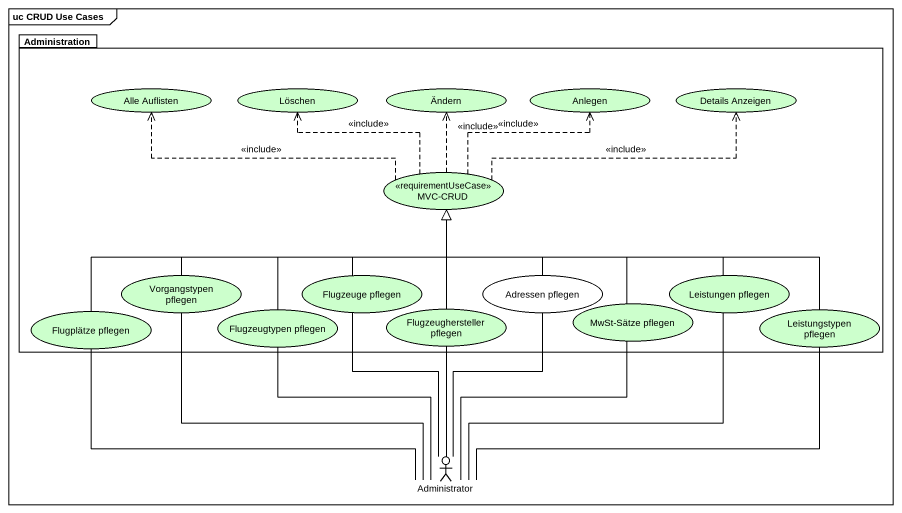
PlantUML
@startuml
mainframe uc CRUD Use Cases
package Administration {
  usecase "Alle Auflisten" as Alle_Auflisten #CCFFCC
  usecase Löschen #CCFFCC
  usecase Ändern #CCFFCC
  usecase Anlegen #CCFFCC
  usecase "Details Anzeigen" as Details_Anzeigen #CCFFCC
  usecase "MVC-CRUD" as MVC_CRUD <<requirementUseCase>> #CCFFCC
  usecase "Vorgangstypen pflegen" as Vorgangstypen_pflegen #CCFFCC
  usecase "Flugzeuge pflegen" as Flugzeuge_pflegen #CCFFCC
  usecase "Adressen pflegen" as Adressen_pflegen
  usecase "Leistungen pflegen" as Leistungen_pflegen #CCFFCC
  usecase "Flugplätze pflegen" as Flugplätze_pflegen #CCFFCC
  usecase "Flugzeugtypen pflegen" as Flugzeugtypen_pflegen #CCFFCC
  usecase "Flugzeughersteller pflegen" as Flugzeughersteller_pflegen #CCFFCC
  usecase "MwSt-Sätze pflegen" as MwSt_Sätze_pflegen #CCFFCC
  usecase "Leistungstypen pflegen" as Leistungstypen_pflegen #CCFFCC
}
actor Administrator
MVC_CRUD .left.> Alle_Auflisten : <<include>>
MVC_CRUD .up.> Löschen : <<include>>
MVC_CRUD .up.> Ändern : <<include>>
MVC_CRUD .up.> Anlegen : <<include>>
MVC_CRUD .right.> Details_Anzeigen : <<include>>
Vorgangstypen_pflegen -right-|> MVC_CRUD
Flugzeuge_pflegen -up-|> MVC_CRUD
Adressen_pflegen -up-|> MVC_CRUD
Leistungen_pflegen -left-|> MVC_CRUD
Flugplätze_pflegen -right-|> MVC_CRUD
Flugzeugtypen_pflegen -up-|> MVC_CRUD
Flugzeughersteller_pflegen -up-|> MVC_CRUD
MwSt_Sätze_pflegen -up-|> MVC_CRUD
Leistungstypen_pflegen -left-|> MVC_CRUD
Administrator -up- Vorgangstypen_pflegen
Administrator -up- Flugzeuge_pflegen
Administrator -up- Adressen_pflegen
Administrator -up- Leistungen_pflegen
Administrator -left- Flugplätze_pflegen
Administrator -up- Flugzeugtypen_pflegen
Administrator -up- Flugzeughersteller_pflegen
Administrator -up- MwSt_Sätze_pflegen
Administrator -right- Leistungstypen_pflegen
@enduml
